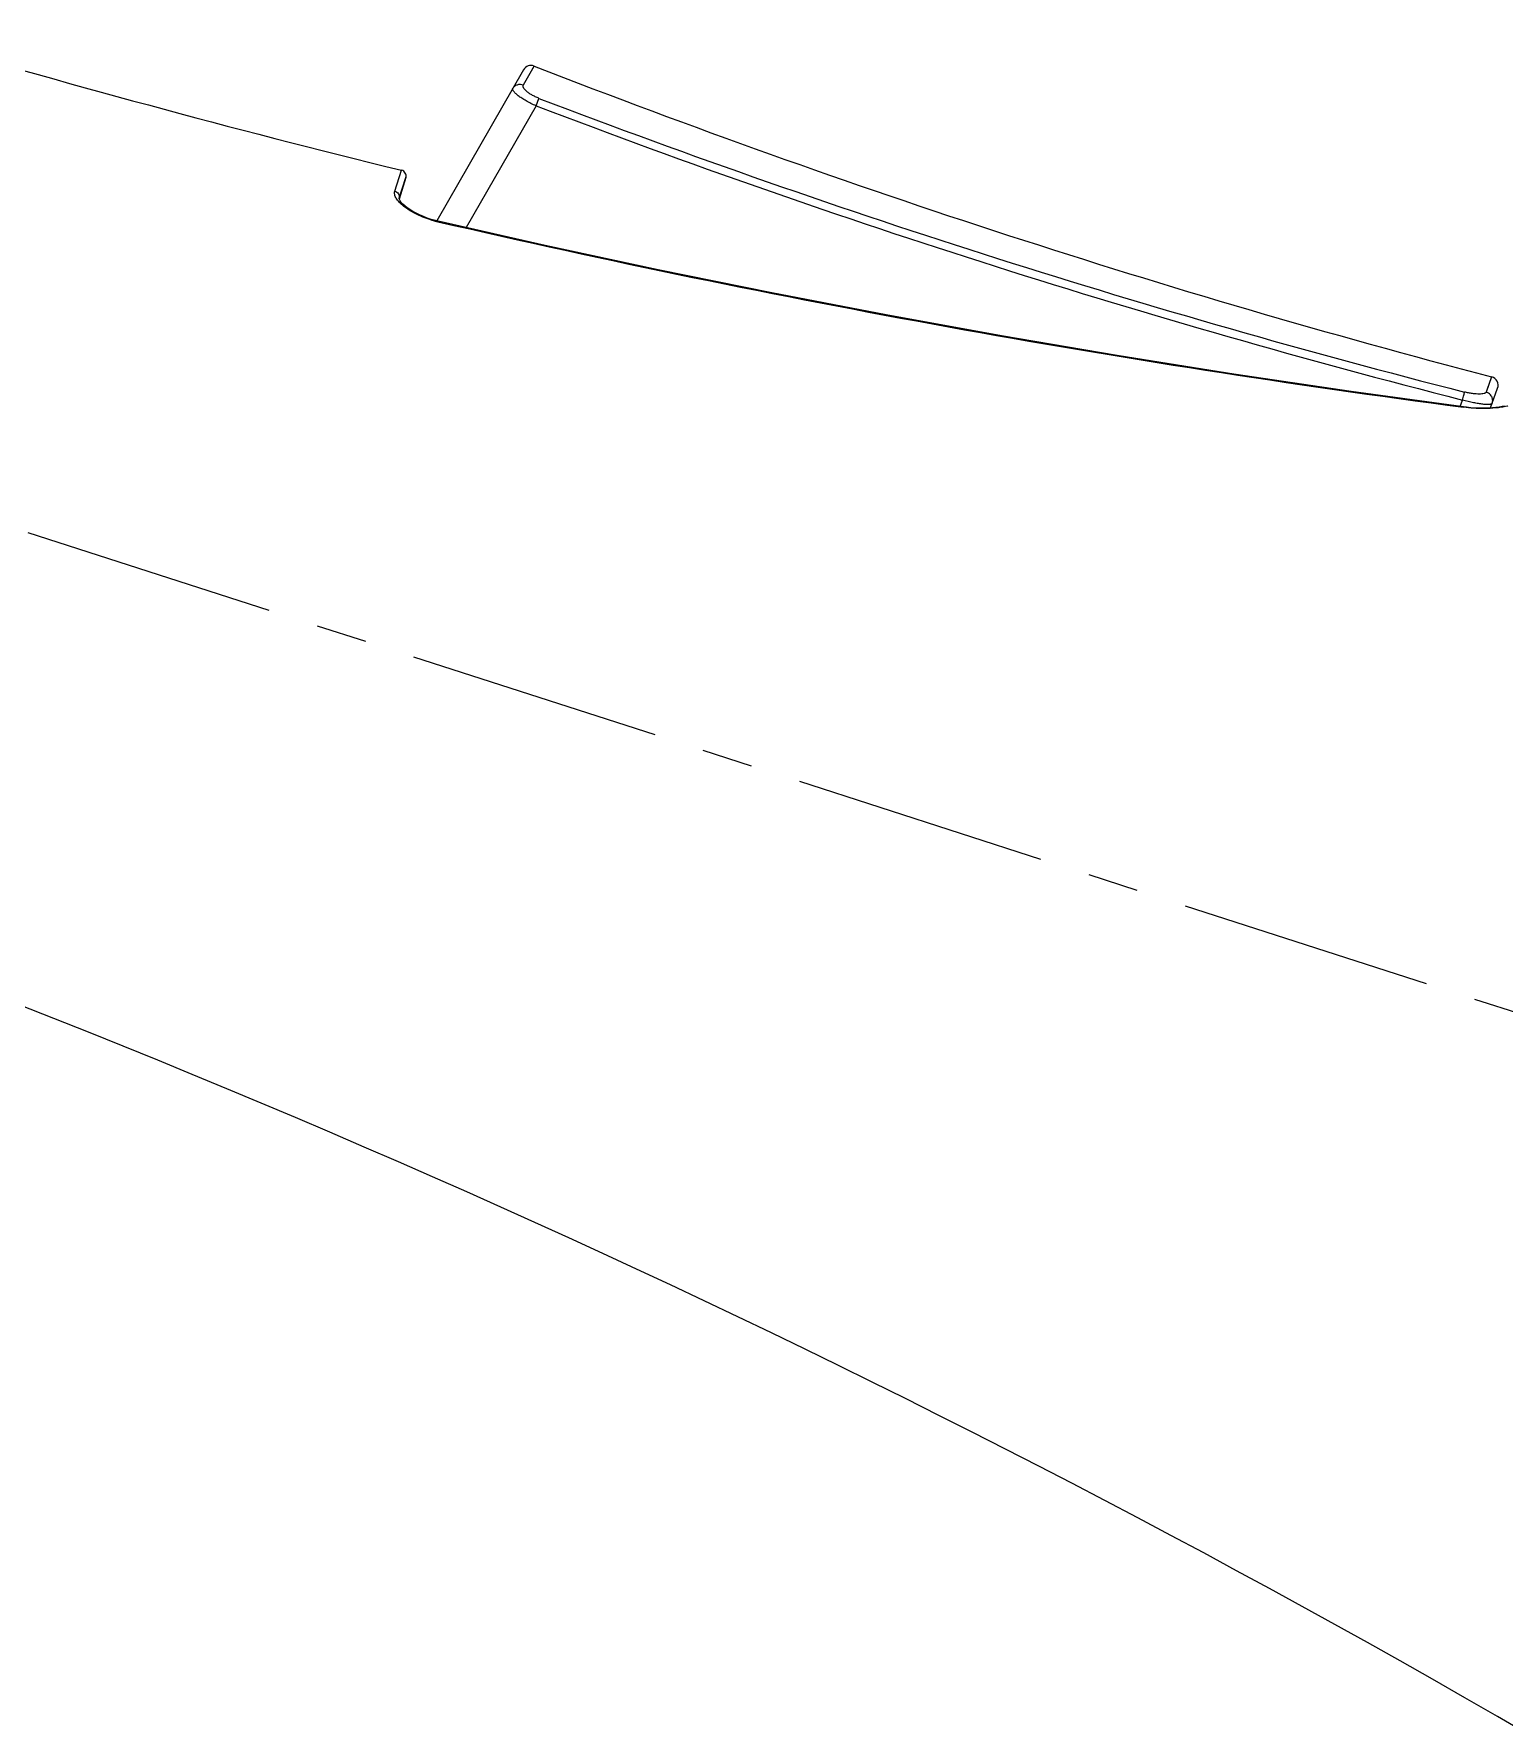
# Model space of a CAD drawing. Extents: x 19044 to 19885, y -10133 to -9539.
# Drawn here: x 19191.1 to 19241.8, y -9968.1 to -9909.8 of the extents above; entities that cross this region are included whole.
import ezdxf

# ---------------------------------------------------------------- set-up
doc = ezdxf.new("R2010")
doc.units = 0
doc.header["$LTSCALE"] = 7
doc.header["$MEASUREMENT"] = 0
doc.linetypes.add('CENTER', pattern=[2, 1.25, -0.25, 0.25, -0.25])
for name, color, linetype in [('CL', 1, 'CENTER'), ('D', 2, 'CONTINUOUS'), ('KP0220101-1_DXF_CONTINUOUS_LINE', 7, 'CONTINUOUS'), ('KP0220105-BUDXF_CONTINUOUS_LINE', 7, 'CONTINUOUS')]:
    doc.layers.add(name, color=color, linetype=linetype)

# ---------------------------------------------------------------- blocks, each defined once
blk = doc.blocks.new('A$C57544C0A')
at = {"layer": 'CL', "linetype": 'CENTER'}
blk.add_line((-131.122, -30.982), (-28.379, -64.124), dxfattribs=at)
at = {"layer": 'KP0220101-1_DXF_CONTINUOUS_LINE', "color": 7, "linetype": 'Continuous'}
for p, q in [((-91.8, -27.795), (-91.564, -27.069)), ((-91.653, -28.038), (-91.42, -27.322)), ((-91.42, -27.322), (-91.646, -28.068)), ((-91.654, -28.041), (-91.653, -28.038)), ((-91.654, -28.042), (-91.654, -28.041)), ((-91.651, -28.056), (-91.654, -28.042)), ((-91.639, -28.085), (-91.651, -28.056)), ((-91.615, -28.128), (-91.639, -28.085)), ((-91.575, -28.182), (-91.615, -28.128)), ((-91.521, -28.24), (-91.575, -28.182)), ((-91.454, -28.301), (-91.521, -28.24)), ((-91.375, -28.364), (-91.454, -28.301)), ((-91.284, -28.428), (-91.375, -28.364)), ((-91.181, -28.492), (-91.284, -28.428)), ((-91.067, -28.555), (-91.181, -28.492)), ((-90.944, -28.614), (-91.067, -28.555)), ((-90.814, -28.67), (-90.944, -28.614)), ((-90.678, -28.721), (-90.814, -28.67)), ((-90.539, -28.767), (-90.678, -28.721)), ((-90.398, -28.807), (-90.539, -28.767)), ((-90.307, -28.829), (-90.398, -28.807)), ((-90.311, -28.846), (-90.307, -28.829)), ((-86.601, -29.669), (-90.307, -28.829)), ((-82.702, -30.508), (-86.601, -29.669)), ((-78.777, -31.308), (-82.702, -30.508)), ((-74.826, -32.068), (-78.777, -31.308)), ((-70.85, -32.789), (-74.826, -32.068)), ((-66.849, -33.469), (-70.85, -32.789)), ((-62.823, -34.109), (-66.849, -33.469)), ((-58.773, -34.709), (-62.823, -34.109)), ((-54.885, -35.244), (-58.773, -34.709)), ((-54.886, -35.254), (-54.885, -35.244)), ((-54.78, -35.256), (-54.885, -35.244)), ((-54.632, -35.271), (-54.78, -35.256)), ((-54.479, -35.281), (-54.632, -35.271)), ((-54.324, -35.287), (-54.479, -35.281)), ((-54.173, -35.287), (-54.324, -35.287)), ((-54.029, -35.284), (-54.173, -35.287)), ((-53.891, -35.276), (-54.029, -35.284)), ((-53.766, -35.264), (-53.891, -35.276)), ((-53.654, -35.25), (-53.766, -35.264)), ((-53.554, -35.234), (-53.654, -35.25)), ((-53.467, -35.216), (-53.554, -35.234))]:
    blk.add_line(p, q, dxfattribs=at)
for centre, radius, start, end in [((-1.162, 342.021), 380, 253.51287, 256.23743), ((-91.611, -27.264), 0.2, 343.12214, 76.23743), ((-89.473, -25.23), 3.712, 253.01245, 255.52177), ((-89.469, -25.217), 3.726, 255.51832, 256.94095), ((-6.255, 334.748), 373.184, 256.98298, 262.51228), ((-243.615, -409.62), 380, 58.26736, 70.70934)]:
    blk.add_arc(centre, radius, start, end, dxfattribs=at)
for points, knots in [([(-91.75, -28.036), (-91.775, -27.996), (-91.811, -27.919), (-91.812, -27.83), (-91.8, -27.795)], [0, 0, 0, 0, 0.556599, 1, 1, 1, 1]), ([(-91.8, -27.795), (-91.774, -27.801), (-91.724, -27.824), (-91.669, -27.884), (-91.642, -27.96), (-91.646, -28.013), (-91.653, -28.038)], [0, 0, 0, 0, 0.255261, 0.508157, 0.756193, 1, 1, 1, 1]), ([(-91.497, -28.309), (-91.551, -28.266), (-91.643, -28.183), (-91.722, -28.084), (-91.75, -28.036)], [0, 0, 0, 0, 0.550739, 1, 1, 1, 1]), ([(-90.557, -28.78), (-90.741, -28.724), (-91.07, -28.595), (-91.372, -28.41), (-91.497, -28.309)], [0, 0, 0, 0, 0.544635, 1, 1, 1, 1]), ([(-53.966, -35.293), (-54.038, -35.297), (-54.345, -35.305), (-54.653, -35.285), (-54.886, -35.254)], [0, 0, 0, 0, 0.235502, 1, 1, 1, 1]), ([(-53.48, -35.238), (-53.517, -35.245), (-53.678, -35.272), (-53.84, -35.287), (-53.966, -35.293)], [0, 0, 0, 0, 0.227339, 1, 1, 1, 1]), ([(-53.355, -35.21), (-53.365, -35.213), (-53.406, -35.223), (-53.448, -35.232), (-53.48, -35.238)], [0, 0, 0, 0, 0.239834, 1, 1, 1, 1])]:
    blk.add_open_spline(points, degree=3, knots=knots, dxfattribs=at)
at = {"layer": 'KP0220105-BUDXF_CONTINUOUS_LINE', "color": 7, "linetype": 'Continuous'}
for p, q in [((-87.355, -23.599), (-90.353, -28.818)), ((-87.36, -24.122), (-86.986, -23.469)), ((-87.07, -23.616), (-87.031, -23.547)), ((-86.989, -23.474), (-86.986, -23.469)), ((-86.919, -24.845), (-89.335, -29.049)), ((-86.919, -24.845), (-86.82, -24.586)), ((-53.915, -34.207), (-54.107, -34.734)), ((-53.915, -34.207), (-53.916, -34.208)), ((-54.057, -34.596), (-54.107, -34.734)), ((-54.013, -34.474), (-54.057, -34.596)), ((-53.955, -35.279), (-53.709, -34.6)), ((-54.998, -35.228), (-54.918, -35.007))]:
    blk.add_line(p, q, dxfattribs=at)
for centre, radius, start, end in [((-87.095, -23.749), 0.3, 68.69044, 150.12214), ((22.036, 256.02), 300, 248.69042, 255.3348), ((17.607, 248.851), 292.976, 249.09784, 255.66765), ((17.51, 248.749), 292.569, 249.1085, 255.68106), ((-53.991, -34.497), 0.3, 340.12214, 75.3348)]:
    blk.add_arc(centre, radius, start, end, dxfattribs=at)
for points, knots in [([(-86.919, -24.845), (-86.979, -24.819), (-87.096, -24.764), (-87.261, -24.677), (-87.408, -24.588), (-87.515, -24.513), (-87.588, -24.455), (-87.632, -24.416), (-87.668, -24.379), (-87.709, -24.329), (-87.741, -24.27), (-87.723, -24.24)], [0, 0, 0, 0, 0.189296, 0.371202, 0.538479, 0.684929, 0.748767, 0.805699, 0.855448, 0.897882, 1, 1, 1, 1]), ([(-87.723, -24.24), (-87.706, -24.21), (-87.661, -24.157), (-87.568, -24.108), (-87.462, -24.093), (-87.392, -24.109), (-87.36, -24.122)], [0, 0, 0, 0, 0.24507, 0.492864, 0.744724, 1, 1, 1, 1]), ([(-86.82, -24.586), (-86.864, -24.569), (-86.948, -24.533), (-87.066, -24.472), (-87.169, -24.407), (-87.253, -24.342), (-87.315, -24.279), (-87.351, -24.227), (-87.366, -24.189), (-87.37, -24.164), (-87.368, -24.142), (-87.363, -24.128), (-87.36, -24.122)], [0, 0, 0, 0, 0.18489, 0.362053, 0.524058, 0.665175, 0.78187, 0.873412, 0.910617, 0.943119, 0.972293, 1, 1, 1, 1]), ([(-54.918, -35.007), (-54.903, -34.949), (-54.88, -34.857), (-54.857, -34.765), (-54.848, -34.731)], [0, 0, 0, 0, 0.629335, 1, 1, 1, 1]), ([(-54.107, -34.734), (-54.111, -34.745), (-54.126, -34.761), (-54.153, -34.774), (-54.193, -34.788), (-54.257, -34.798), (-54.349, -34.802), (-54.458, -34.798), (-54.581, -34.785), (-54.713, -34.763), (-54.803, -34.743), (-54.848, -34.731)], [0, 0, 0, 0, 0.047742, 0.079299, 0.117082, 0.212149, 0.332704, 0.476258, 0.638923, 0.815649, 1, 1, 1, 1]), ([(-53.897, -35.119), (-53.883, -35.081), (-53.872, -34.998), (-53.908, -34.878), (-53.99, -34.782), (-54.067, -34.744), (-54.107, -34.734)], [0, 0, 0, 0, 0.24674, 0.49545, 0.746875, 1, 1, 1, 1]), ([(-53.897, -35.119), (-53.901, -35.131), (-53.924, -35.144), (-53.956, -35.153), (-53.994, -35.158), (-54.039, -35.161), (-54.114, -35.16), (-54.226, -35.152), (-54.377, -35.131), (-54.612, -35.088), (-54.794, -35.042), (-54.918, -35.007)], [0, 0, 0, 0, 0.036427, 0.06446, 0.100019, 0.143195, 0.193843, 0.316133, 0.463254, 0.630288, 1, 1, 1, 1])]:
    blk.add_open_spline(points, degree=3, knots=knots, dxfattribs=at)

msp = doc.modelspace()

# ---------------------------------------------------------------- block references
at = {"layer": 'D'}
msp.add_blockref('A$C57544C0A', (19295.322, -9887.422), dxfattribs=at)

doc.saveas('drawing.dxf')
